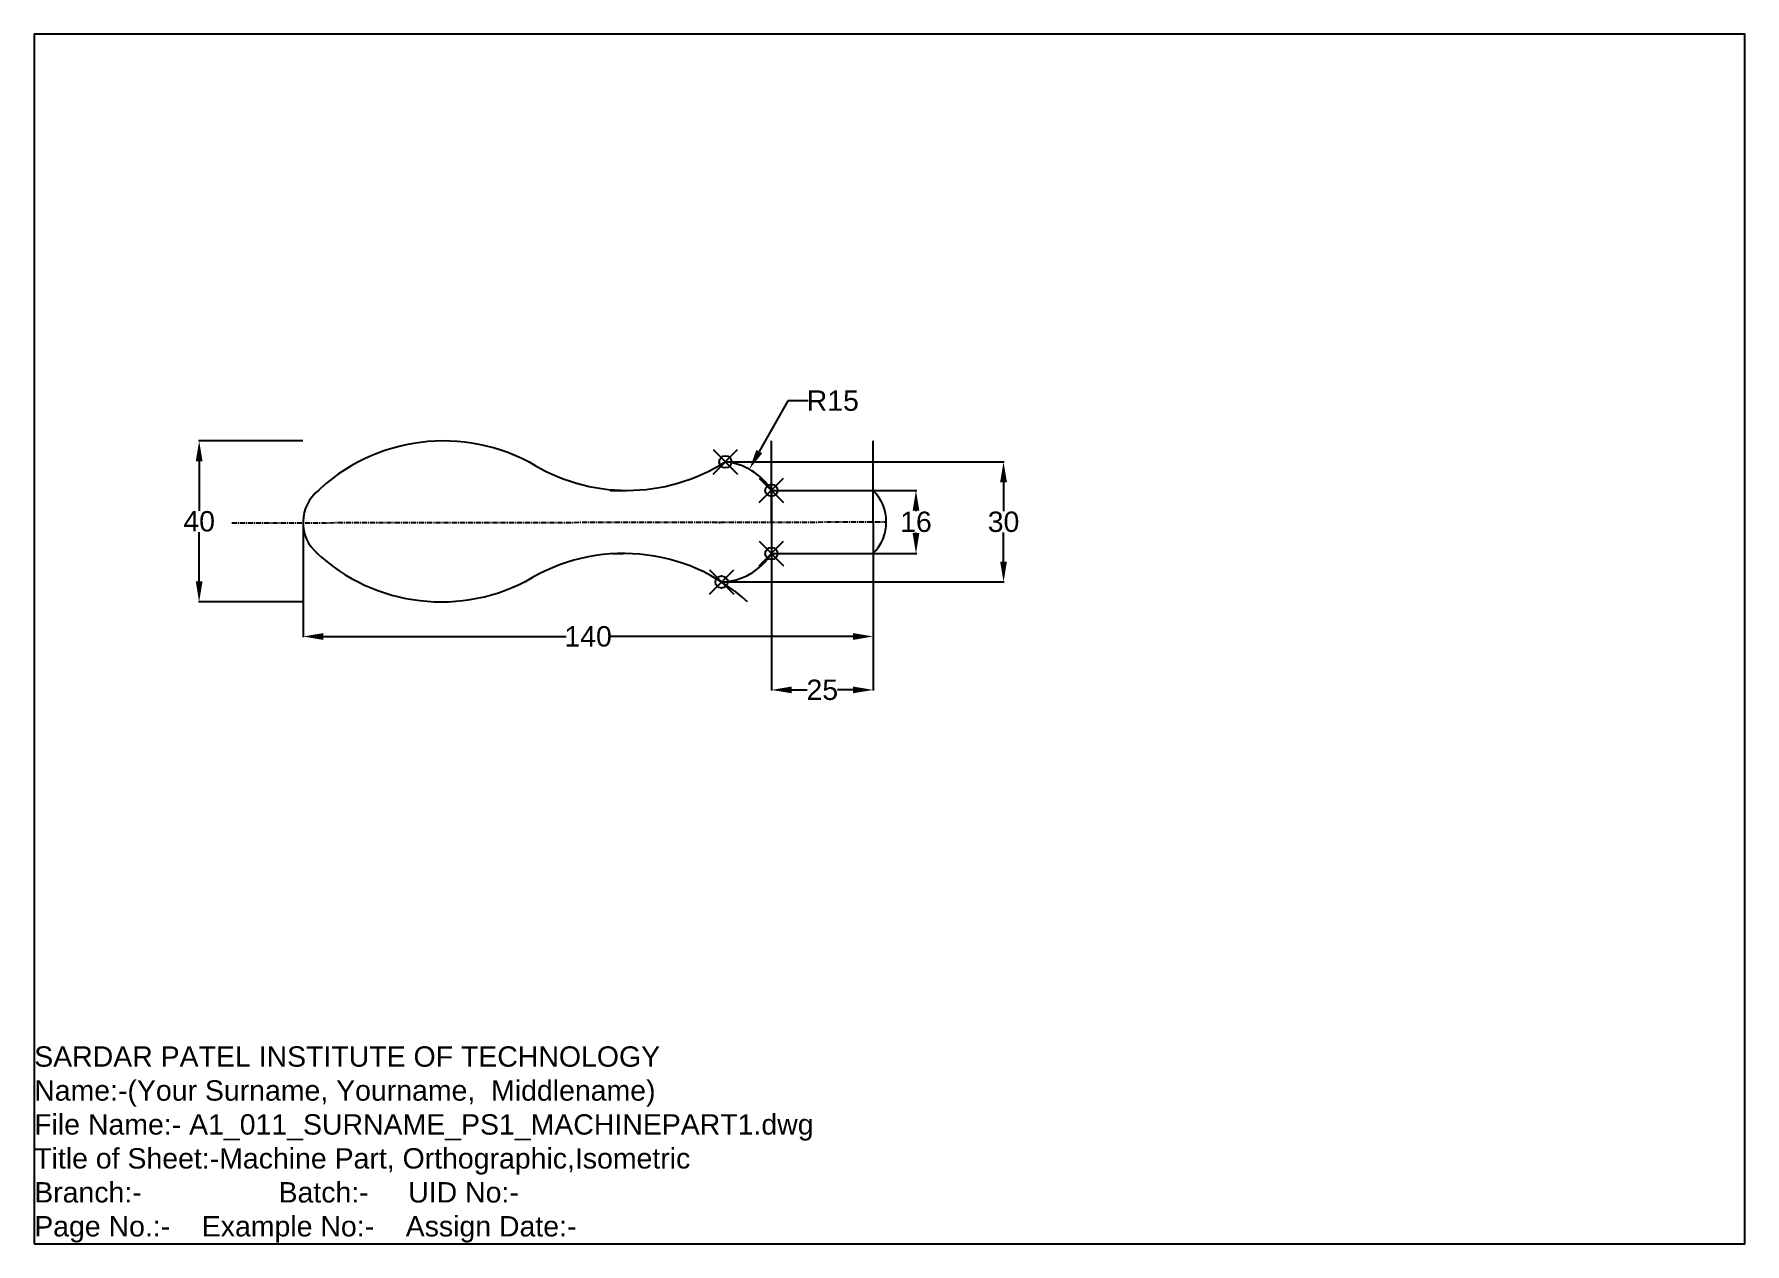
# Model space of a CAD drawing. Header units: millimetres. Extents: x 0 to 420, y 0 to 297.
import ezdxf

# ---------------------------------------------------------------- set-up
doc = ezdxf.new("R2010")
doc.units = ezdxf.units.MM
doc.header["$MEASUREMENT"] = 0
doc.header["$PDMODE"] = 35
doc.header["$PDSIZE"] = 3
doc.linetypes.add('CENTER', pattern=[2, 1.25, -0.25, 0.25, -0.25])
doc.styles.get("Standard").update_dxf_attribs({"font": 'arial.ttf'})
doc.dimstyles.get("Standard").update_dxf_attribs({"dimtxt": 5, "dimasz": 5, "dimexe": 0.18, "dimexo": 0.0625, "dimgap": 0.09, "dimtad": 0, "dimtih": 1, "dimtoh": 1, "dimdec": 0, "dimzin": 0, "dimdsep": 46, "dimtxsty": 'Standard', "dimcen": 0.09, "dimclrd": 256, "dimclre": 256, "dimadec": 0, "dimazin": 0, "dimtfac": 1, "dimtdec": 0, "dimtofl": 0, "dimtmove": 0, "dimatfit": 3, "dimfxl": 1, "dimtolj": 1, "dimtzin": 0, "dimlwd": -1, "dimarcsym": 0})

# ---------------------------------------------------------------- blocks, each defined once
blk = doc.blocks.new('*D3')
at = {"lineweight": -2, "transparency": 16777216}
for p, q in [((66, 177.05), (66, 148.94)), ((206, 177.05), (206, 148.94))]:
    blk.add_line(p, q, dxfattribs=at)
at = {"transparency": 16777216}
for p, q in [((71, 149.12), (130.63, 149.12)), ((201, 149.12), (141.37, 149.12))]:
    blk.add_line(p, q, dxfattribs=at)
for points in [[(71, 149.95), (71, 148.28), (66, 149.12)], [(201, 149.95), (201, 148.28), (206, 149.12)]]:
    blk.add_solid(points, dxfattribs=at)
at = {"layer": 'Defpoints', "color": 0, "transparency": 16777216}
for p in [(66, 177.12), (206, 177.12), (206, 149.12)]:
    blk.add_point(p, dxfattribs=at)
at = {"color": 0, "transparency": 16777216, "insert": (136, 149.12), "char_height": 5, "attachment_point": 5}
blk.add_mtext('\\A1;140', dxfattribs=at)
blk = doc.blocks.new('*D8')
at = {"lineweight": -2, "transparency": 16777216}
for p, q in [((65.94, 197.12), (40.32, 197.12)), ((65.94, 157.62), (40.32, 157.62))]:
    blk.add_line(p, q, dxfattribs=at)
at = {"transparency": 16777216}
for p, q in [((40.5, 192.12), (40.5, 180.01)), ((40.5, 162.62), (40.5, 174.72))]:
    blk.add_line(p, q, dxfattribs=at)
for points in [[(39.67, 192.12), (41.33, 192.12), (40.5, 197.12)], [(39.67, 162.62), (41.33, 162.62), (40.5, 157.62)]]:
    blk.add_solid(points, dxfattribs=at)
at = {"layer": 'Defpoints', "color": 0, "transparency": 16777216}
for p in [(66, 197.12), (40.5, 157.62), (66, 157.62)]:
    blk.add_point(p, dxfattribs=at)
at = {"color": 0, "transparency": 16777216, "insert": (40.5, 177.37), "char_height": 5, "attachment_point": 5}
blk.add_mtext('\\A1;40', dxfattribs=at)
blk = doc.blocks.new('*D9')
at = {"lineweight": -2, "transparency": 16777216}
for p, q in [((206.06, 185), (216.68, 185)), ((206.06, 169.5), (216.68, 169.5))]:
    blk.add_line(p, q, dxfattribs=at)
at = {"transparency": 16777216}
for p, q in [((216.5, 180), (216.5, 179.89)), ((216.5, 174.5), (216.5, 174.61))]:
    blk.add_line(p, q, dxfattribs=at)
for points in [[(215.67, 180), (217.33, 180), (216.5, 185)], [(215.67, 174.5), (217.33, 174.5), (216.5, 169.5)]]:
    blk.add_solid(points, dxfattribs=at)
at = {"layer": 'Defpoints', "color": 0, "transparency": 16777216}
for p in [(206, 185), (216.5, 185), (206, 169.5)]:
    blk.add_point(p, dxfattribs=at)
at = {"color": 0, "transparency": 16777216, "insert": (216.5, 177.25), "char_height": 5, "attachment_point": 5}
blk.add_mtext('\\A1;16', dxfattribs=at)
blk = doc.blocks.new('*D10')
at = {"lineweight": -2, "transparency": 16777216}
for p, q in [((206.06, 192), (238.18, 192)), ((206.06, 162.5), (238.18, 162.5))]:
    blk.add_line(p, q, dxfattribs=at)
at = {"transparency": 16777216}
for p, q in [((238, 187), (238, 179.89)), ((238, 167.5), (238, 174.61))]:
    blk.add_line(p, q, dxfattribs=at)
for points in [[(237.17, 187), (238.83, 187), (238, 192)], [(237.17, 167.5), (238.83, 167.5), (238, 162.5)]]:
    blk.add_solid(points, dxfattribs=at)
at = {"layer": 'Defpoints', "color": 0, "transparency": 16777216}
for p in [(206, 192), (238, 192), (206, 162.5)]:
    blk.add_point(p, dxfattribs=at)
at = {"color": 0, "transparency": 16777216, "insert": (238, 177.25), "char_height": 5, "attachment_point": 5}
blk.add_mtext('\\A1;30', dxfattribs=at)
blk = doc.blocks.new('*D12')
at = {"lineweight": -2, "transparency": 16777216}
for p, q in [((206, 177.05), (206, 135.82)), ((181, 157.55), (181, 135.82))]:
    blk.add_line(p, q, dxfattribs=at)
at = {"transparency": 16777216}
for p, q in [((186, 136), (189.77, 136)), ((201, 136), (197.23, 136))]:
    blk.add_line(p, q, dxfattribs=at)
for points in [[(186, 136.83), (186, 135.17), (181, 136)], [(201, 136.83), (201, 135.17), (206, 136)]]:
    blk.add_solid(points, dxfattribs=at)
at = {"layer": 'Defpoints', "color": 0, "transparency": 16777216}
for p in [(206, 177.12), (181, 157.62), (206, 136)]:
    blk.add_point(p, dxfattribs=at)
at = {"color": 0, "transparency": 16777216, "insert": (193.5, 136), "char_height": 5, "attachment_point": 5}
blk.add_mtext('\\A1;25', dxfattribs=at)
blk = doc.blocks.new('*D13')
at = {"transparency": 16777216}
for p, q in [((185, 207), (178.03, 194.53)), ((190, 207), (185, 207))]:
    blk.add_line(p, q, dxfattribs=at)
at = {"linetype": 'CENTER', "lineweight": -2, "transparency": 16777216}
for p, q in [((168.18, 177.07), (168.36, 177.07)), ((168.27, 176.98), (168.27, 177.16))]:
    blk.add_line(p, q, dxfattribs=at)
at = {"linetype": 'CENTER', "transparency": 16777216}
blk.add_solid([(177.3, 194.93), (178.75, 194.12), (175.59, 190.16)], dxfattribs=at)
at = {"layer": 'Defpoints', "color": 0, "linetype": 'CENTER', "transparency": 16777216}
for p in [(175.59, 190.16), (168.27, 177.07)]:
    blk.add_point(p, dxfattribs=at)
at = {"color": 0, "linetype": 'CENTER', "transparency": 16777216, "insert": (196.08, 207), "char_height": 5, "attachment_point": 5}
blk.add_mtext('\\A1;R15', dxfattribs=at)

msp = doc.modelspace()

# ---------------------------------------------------------------- linework, layer by layer
at = {"color": 255}
for p, q in [((181, 185), (181, 197.12)), ((206, 177.12), (206, 197.12)), ((121.33, 192), (121.49, 192)), ((169.7, 192), (206, 192)), ((69.78, 185), (69.85, 185)), ((141.38, 185), (145.59, 185)), ((181, 177.12), (181, 185)), ((181, 185), (181, 157.62)), ((181, 185), (206, 185)), ((69.5, 169.5), (69.52, 169.5)), ((142, 169.5), (144.67, 169.5)), ((181, 169.5), (206, 169.5)), ((120.36, 162.5), (120.57, 162.5)), ((168.78, 162.5), (206, 162.5))]:
    msp.add_line(p, q, dxfattribs=at)
at = {"color": 255, "linetype": 'CENTER'}
msp.add_line((48.5, 177.03), (209.21, 177.25), dxfattribs=at)
msp.add_lwpolyline([(0, 0), (420, 0), (420, 297), (0, 297)], close=True)
at = {"color": 255}
for centre, radius, start, end in [((100.49, 152.12), 45, 59.9264, 134.4153), ((145.59, 230), 45, 237.6125, 302.3875), ((168.27, 177.07), 15, 31.9228, 84.5282), ((76, 177.12), 10, 127.9598, 229.6017), ((99.97, 202.62), 45, 336.9548, 337.2176), ((198.25, 177.25), 10.96, 315, 45), ((99.97, 202.62), 45, 226.7668, 299.7786), ((144.67, 124.5), 45, 47.3835, 122.3875), ((100.49, 152.12), 45, 22.6189, 22.7257), ((168.31, 177.49), 15, 271.7941, 327.8022)]:
    msp.add_arc(centre, radius, start, end, dxfattribs=at)
for p in [(169.7, 192), (181, 185), (181, 169.5), (168.78, 162.5)]:
    msp.add_point(p, dxfattribs=at)

# ---------------------------------------------------------------- texts
at = {"insert": (0, 48.48), "char_height": 5, "width": 199.8581, "attachment_point": 1}
msp.add_mtext('SARDAR PATEL INSTITUTE OF TECHNOLOGY\\PName:-(Your Surname, Yourname,  Middlename)\\PFile Name:- A1_011_SURNAME_PS1_MACHINEPART1.dwg\\PTitle of Sheet:-Machine Part, Orthographic,Isometric\\PBranch:-^I^IBatch:-     UID No:-^I\\PPage No.:-    Example No:-    Assign Date:-', dxfattribs=at)

# ---------------------------------------------------------------- dimensions: what is measured, and where the dimension line sits
at = {"color": 255, "linetype": 'CENTER'}
dim = msp.add_radius_dim(center=(168.27, 177.07), mpoint=(175.59, 190.16), dimstyle='Standard', dxfattribs=at)
dim.commit()
dim.dimension.update_dxf_attribs({"geometry": '*D13', "text_midpoint": (196.08, 207), "dimtype": 164})
at = {"color": 4}
dim = msp.add_linear_dim(base=(40.5, 157.61557631), p1=(66, 197.11557631), p2=(66, 157.61557631), angle=270, dimstyle='Standard', dxfattribs=at)
dim.commit()
dim.dimension.update_dxf_attribs({"geometry": '*D8', "text_midpoint": (40.5, 177.36557631)})
at = {"color": 255}
for base, p1, p2, picture, middle in [((238, 192), (206, 162.5), (206, 192), '*D10', (238, 177.25)), ((216.5, 185), (206, 169.5), (206, 185), '*D9', (216.5, 177.25))]:
    dim = msp.add_linear_dim(base=base, p1=p1, p2=p2, angle=270, dimstyle='Standard', dxfattribs=at)
    dim.commit()
    dim.dimension.update_dxf_attribs({"geometry": picture, "text_midpoint": middle})
dim = msp.add_linear_dim(base=(206, 149.12), p1=(66, 177.12), p2=(206, 177.12), dimstyle='Standard', dxfattribs=at)
dim.commit()
dim.dimension.update_dxf_attribs({"geometry": '*D3', "text_midpoint": (136, 149.12), "dimtype": 160})
dim = msp.add_linear_dim(base=(206, 136), p1=(181, 157.62), p2=(206, 177.12), dimstyle='Standard', dxfattribs=at)
dim.commit()
dim.dimension.update_dxf_attribs({"geometry": '*D12', "text_midpoint": (193.5, 136)})

doc.saveas('drawing.dxf')
